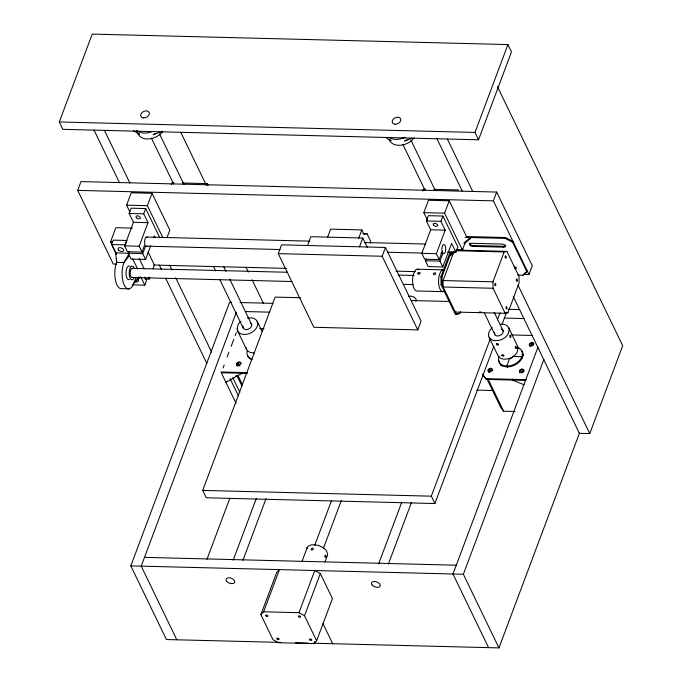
<?xml version="1.0" encoding="UTF-8"?>
<svg xmlns="http://www.w3.org/2000/svg" width="682" height="682" viewBox="0 0 682 682"><rect width="100%" height="100%" fill="white"/><g stroke="black" fill="none" stroke-linecap="round" stroke-linejoin="round"><path stroke-width="1.02" d="M59.3 121.967L92.232 34.1L507.919 44.569L511.474 51.934L478.542 139.801L62.863 129.333L59.3 121.967L474.987 132.436L478.542 139.801M116.486 264.105L113.289 264.019L77.697 190.38L80.987 181.591L496.667 192.06L532.267 265.707L528.976 274.488L523.665 274.36M116.503 254.045L110.569 241.778L115.838 227.711L132.47 228.138M111.618 244.523L113.272 240.132L126.988 240.482L125.335 244.872L111.618 244.523L116.375 254.36M129.793 211.778L126.596 205.163L131.242 192.776L152.026 193.304L169.827 230.124L166.971 237.745M147.483 237.438A4.586 1.935 -88.6 0 0 145.155 238.649A4.586 1.935 -88.6 0 0 144.942 244.233L142.001 252.084L127.449 251.718L124.61 245.852L133.442 222.298L129.162 213.466L131.14 208.189L145.692 208.556L159.75 237.643M128.924 251.274L128.182 253.244L131.021 259.109L145.573 259.475L150.722 245.733M142.001 252.084L139.162 246.219L147.985 222.664L143.714 213.833L145.692 208.556M162.904 237.788L147.38 205.691L152.026 193.304M145.573 259.475L142.734 253.61L145.675 245.75A4.586 1.935 -88.6 0 0 147.159 245.904M136.093 277.216L133.877 283.149A16.053 6.777 -88.6 0 1 124.277 285.144A16.053 6.777 -88.6 0 1 123.902 262.527L129.375 253.227M171.182 184.686L171.915 182.733L173.995 182.785M153.663 237.882L154.396 235.921L155.223 237.643M132.146 284.837L144.814 285.153L146.46 280.762L144.729 277.182M145.002 279.015L149.153 279.117L149.861 277.242M153.015 268.81L154.422 265.059L148.037 251.846M206.518 185.581L207.243 183.629L182.307 182.998M280.728 642.401L166.417 639.528L130.816 565.881L229.604 302.271L231.684 302.322M236.33 312.313L141.208 566.145L176.809 639.784M223.074 367.922L224.182 364.981M227.123 357.138L228.956 352.227M231.164 346.345L233.738 339.474M235.205 335.553L236.313 332.611M237.413 329.67L237.745 328.792M226.236 381.417L225.904 382.304L242.059 373.25L242.391 372.372M278.256 253.636L281.547 244.847L385.466 247.464L421.067 321.103L417.776 329.892L313.856 327.275L278.256 253.636L382.176 256.253L417.776 329.892M237.83 365.782A1.151 0.801 -25.8 0 0 239.229 364.486A1.151 0.801 -25.8 0 0 237.421 364.444A1.151 0.801 -25.8 0 0 237.83 365.782L238.487 364.026M493.887 346.089L434.886 503.538L206.262 497.775L202.699 490.409L275.144 297.096L300.668 297.736M307.531 245.503L310.822 236.714L362.781 238.018L367.402 247.583M206.978 559.283L229.749 498.516M327.531 237.413L330.625 229.143L361.801 229.928L363.941 234.352L367.018 233.713L370.582 241.07L370.616 243.15M233.15 560.254L256.262 498.585M358.706 238.197L361.801 229.928M359.491 246.807L362.781 238.018M242.894 560.399L266.006 498.721M382.176 256.253L385.466 247.464M260.882 614.644L276.687 572.471L279.424 569.623L263.619 611.805L260.882 614.644L272.988 639.682L278.571 642.734L313.899 643.62L316.636 640.782L332.441 598.608L320.335 573.571L314.76 570.519L298.955 612.692L263.619 611.805M422.67 191.02L423.403 189.067L425.483 189.119M427.469 220.201L423.812 212.648L428.458 200.261L449.242 200.781L467.042 237.609M426.139 258.759L425.398 260.729L428.236 266.594L442.78 266.96L439.95 261.087L442.891 253.235A4.586 1.935 -88.6 0 0 445.713 249.476A4.586 1.935 -88.6 0 0 443.385 244.65A4.586 1.935 -88.6 0 0 442.158 251.718L439.208 259.569L424.664 259.203L421.826 253.337L430.649 229.783L426.378 220.951L428.356 215.674L442.908 216.041L457.861 246.969L455.883 252.246L447.571 252.033M301.947 561.636L307.318 547.305M314.777 545.208L331.554 500.443M439.208 259.569L436.378 253.704L445.201 230.149L440.93 221.318L442.908 216.041M456.164 249.842L462.396 249.996L444.596 213.176L449.242 200.781M474.987 132.436L507.919 44.569M323.404 548.337L341.298 500.588M316.636 640.782L304.53 615.744L320.335 573.571M325.024 561.832L327.172 556.103A10.895 6.266 20.5 0 0 327.667 554.543L326.542 550.962A10.895 6.266 20.5 0 0 317.786 545.31L312.501 544.748A10.895 6.266 20.5 0 0 306.823 548.865M442.78 266.96L451.612 243.406L455.883 252.246M460.503 311.64L459.787 313.55L455.329 314.24L441.084 284.778L440.947 276.704L450.188 252.059M456.36 314.266L442.124 284.803L441.987 276.73L451.322 251.837M457.025 250.106L506.905 251.368L519.011 276.406L519.113 282.868L507.919 312.74L505.174 313.311L493.077 288.273L443.189 287.011L443.087 280.558L453.905 251.675M313.899 643.62L314.641 641.66M462.396 249.996L465.252 242.374M472.549 246.39L503.725 247.174A2.404 1.381 20.5 0 0 505.157 245.682A2.404 1.381 20.5 0 0 502.225 244.079L471.049 243.295A2.404 1.381 20.5 0 0 469.617 244.787A2.404 1.381 20.5 0 0 472.549 246.39L472.873 245.511L504.049 246.296A2.404 1.381 20.5 0 0 505.609 245.196M528.976 274.488L493.376 200.849L496.667 192.06M378.638 563.92L401.749 502.242M465.124 237.396L505.132 238.402L505.464 237.524L512.958 241.351L512.625 242.229L526.871 271.692L522.932 275.23L517.655 275.093M503.725 247.174L504.049 246.296M493.077 288.273L492.967 281.811L504.16 251.931L506.905 251.368M388.382 564.065L411.493 502.387M434.886 503.538L431.331 496.172L490.332 338.724M497.425 319.79L500.042 312.816M502.105 324.172L506.59 312.211M522.932 275.23L527.195 270.805L526.871 271.692M489.318 372.116L489.974 370.36M509.599 358.579L506.811 366.021L507.519 367.496M512.583 379.175L512.259 380.053L523.981 384.716M521.952 372.935L522.608 371.178M532.292 345.348L532.949 343.583M538.013 347.061L452.976 573.997L488.568 647.636M313.601 643.228L498.96 647.9L463.368 574.261L543.886 359.388M498.96 647.9L579.487 433.027M513.265 296.559L579.376 433.326L589.768 433.582L622.7 345.714L497.408 86.537M129.469 255.486L123.902 262.527L116.631 262.348L115.659 252.886L142.734 253.61M138.821 276.892L133.877 283.149L140.006 277.497M453.436 252.008L450.222 254.761L450.58 255.503L454.596 252.05M463.888 243.048L470.316 237.532L470.674 238.265L464.246 243.781M456.207 250.678L457.81 249.297M235.213 376.396L237.004 375.39M162.546 131.132L153.024 134.686A14.791 10.366 -25.8 0 0 155.649 133.442M403.088 138.071L404.989 137.363M412.133 138.173L404.511 141.021A14.791 10.366 -25.8 0 0 407.964 139.29M455.329 314.24L459.787 313.55M247.464 318.119L251.854 317.88A10.895 7.638 -25.8 0 1 253.201 331.461A10.895 7.638 -25.8 0 1 237.038 328.997L238.035 324.692A10.895 7.638 -25.8 0 1 240.806 321.341M433.795 189.332L458.739 189.954M77.697 190.38L493.376 200.849M126.596 205.163L147.38 205.691M423.812 212.648L444.596 213.176M129.162 213.466L143.714 213.833M426.378 220.951L440.93 221.318M133.442 222.298L147.985 222.664M430.649 229.783L445.201 230.149M362.867 233.602L367.018 233.713M466.599 236.552L505.464 237.524M146.852 237.038L309.654 241.138M364.981 242.528L425.628 244.054M110.569 241.778L112.649 241.829M456.403 250.729L504.16 251.931M440.811 253.184L442.891 253.235L442.158 251.718M147.005 246.176L280.012 249.527M387.478 252.229L422.593 253.116M124.61 245.852L139.162 246.219M421.826 253.337L436.378 253.704M425.398 260.729L439.95 261.087M417.537 269.211L443.522 269.867A10.895 4.604 -88.6 0 0 440.163 272.809L439.361 275.008A10.895 4.604 -88.6 0 0 439.634 288.205L440.529 290.003A10.895 4.604 -88.6 0 0 443.973 291.359M153.689 265.042L286.585 268.384M396.089 271.146L415.219 271.624M132.155 268.358L287.497 272.271M398.16 275.051L414.119 275.46M440.947 276.704L441.987 276.73M443.087 280.558L492.967 281.811M441.084 284.778L442.124 284.803M132.299 277.489L291.905 281.513M403.633 284.326L413.207 284.565M442.771 291.64L416.796 290.984A10.895 4.604 -88.6 0 1 413.377 274.352L415.193 270.498A10.895 4.604 -88.6 0 1 418.714 269.68M129.154 288.827L121.882 288.648A16.053 6.777 -88.6 0 1 115.446 280.08A16.053 6.777 -88.6 0 1 116.631 262.348L116.503 258.35M411.263 300.523L449.54 301.487M239.996 302.535L272.979 303.362M508.133 309.287L519.837 309.577M479.267 312.015L481.39 312.075M505.797 312.688L507.919 312.74M455.295 312.058L505.174 313.311M245.213 311.538L269.688 312.151M504.842 318.068L523.998 318.554M259.714 328.613L263.968 328.724M511.943 334.964L532.131 335.476M531.585 344.436L533.656 344.495A1.151 0.801 -25.8 0 1 531.951 345.28A1.151 0.801 -25.8 0 1 532.037 343.881A1.151 0.801 -25.8 0 1 533.682 344.052M237.123 364.879L239.203 364.93M488.61 371.213L490.69 371.264M521.244 372.031L522.284 372.057M220.942 371.988L247.498 372.662M482.37 374.137L485.916 378.663L526.282 379.678M247.259 373.378L221.275 372.73L235.998 403.173M482.728 374.878L486.275 379.397L525.762 380.394M476.599 390.104L493.623 390.53M486.948 378.928L500.801 407.589L503.64 411.203L515.072 411.493M202.699 490.409L431.331 496.172M144.499 557.356L456.267 565.207M130.816 565.881L463.368 574.261M295.579 642.776L308.298 643.1M254.343 352.841L251.777 352.747A10.895 7.638 -25.8 0 1 245.938 347.402M505.132 238.402L512.625 242.229M298.955 612.692L304.53 615.744M385.935 137.619L391.11 140.68A14.791 10.366 -25.8 0 1 389.618 139.503M136.468 130.381L138.19 131.404A14.791 10.366 -25.8 0 0 151.6 131.745M133.587 130.782L139.614 134.345A14.791 10.366 -25.8 0 1 137.517 132.478M447.366 139.017L472.797 191.616M518.107 285.349L589.768 433.582M436.974 138.753L462.405 191.361M508.627 327.633L517.527 346.038A10.895 7.638 -25.8 0 1 518.081 347.973L517.084 352.279A10.895 7.638 -25.8 0 1 505.831 359.175L503.265 359.082A10.895 7.638 -25.8 0 1 497.979 355.663L489.079 337.258M522.565 358.135L521.858 356.669L513.017 356.439A2.864 2.012 -25.8 0 1 508.951 358.485M410.931 140.1L435.44 190.79M494.152 312.245L503.401 331.375M462.243 248.436L463.172 250.345M402.874 144.388L425.074 190.295M484.246 312.714L494.885 334.709M487.937 378.723L503.64 411.203M485.916 378.663L486.275 379.397M207.243 183.629L208.138 185.47M180.815 132.41L205.785 184.055M246.006 267.259L248.316 272.041M252.016 279.697L263.576 303.601M257.14 321.299L262.033 331.426M159.443 133.766L183.952 184.455M223.713 266.705L226.023 271.487M229.723 279.134L251.914 325.041M151.387 138.054L173.586 183.961M213.347 266.21L215.657 270.993M219.817 279.603L243.397 328.374M237.592 330.923L246.492 349.337M237.839 375.253L242.451 384.81M236.842 375.458L241.922 385.969M232.733 377.555L239.859 392.286M230.022 378.484L238.47 395.978M104.431 130.381L129.861 182.981M169.622 265.23L171.932 270.012M175.632 277.668L211.693 352.262M94.039 130.117L119.469 182.725M159.23 264.974L161.54 269.748M165.7 278.358L206.851 363.48M322.978 623.629L332.688 643.714M139.111 258.35L144.132 268.734M148.241 277.233L149.153 279.117M132.598 258.666L137.576 268.972M140.773 276.798L144.814 285.153M162.751 131.609A14.791 10.366 -25.8 0 1 148.514 138.958A14.791 10.366 -25.8 0 1 137.687 133.024M404.852 137.287A14.791 10.366 -25.8 0 1 389.678 137.738M414.247 137.943A14.791 10.366 -25.8 0 1 400.002 145.292A14.791 10.366 -25.8 0 1 389.175 139.358M129.384 279.552A6.88 2.907 -88.6 0 1 125.991 272.544A6.88 2.907 -88.6 0 1 129.895 266.278M133.97 277.992A6.88 2.907 -88.6 0 1 129.87 277.574A6.88 2.907 -88.6 0 1 130.253 267.856A6.88 2.907 -88.6 0 1 134.345 268.273M132.683 277.233A4.586 1.935 -88.6 0 1 130.177 272.723A4.586 1.935 -88.6 0 1 133.016 268.768M137.483 279.219A2.984 1.714 20.5 0 1 137.986 281.683A2.984 1.714 20.5 0 1 134.345 281.427M364.589 242.792A4.586 1.935 -88.6 0 1 366.063 242.945M472.873 245.511A2.404 1.381 20.5 0 1 469.864 243.142M516.248 267.659A2.404 1.381 20.5 0 1 514.731 268.384M514.1 266.406A2.404 1.381 20.5 0 1 515.396 269.083M250.584 323.123A4.586 3.214 -25.8 0 1 248.299 329.21A4.586 3.214 -25.8 0 1 243.21 326.005M251.956 359.15A12.617 8.84 -25.8 0 1 247.14 350.974M251.914 359.849A12.728 8.926 -25.8 0 1 247.472 355.407M239.987 365.671A2.293 1.611 -25.8 0 1 239.45 365.936M237.37 365.884A2.293 1.611 -25.8 0 1 237.046 365.595M236.85 365.228A2.293 1.611 -25.8 0 1 238.512 362.841A2.293 1.611 -25.8 0 1 241.113 363.557M501.202 329.074A4.586 3.214 -25.8 0 1 502.719 333.157A4.586 3.214 -25.8 0 1 497.178 335.936A4.586 3.214 -25.8 0 1 494.697 332.339M492.293 327.675A10.895 7.638 -25.8 0 0 494.365 340.676L499.633 340.284A10.895 7.638 -25.8 0 0 508.184 333.865L509.181 329.559A10.895 7.638 -25.8 0 0 500.776 324.129M489.062 372.074A1.151 0.801 -25.8 0 1 488.917 370.769A1.151 0.801 -25.8 0 1 490.614 370.633A1.151 0.801 -25.8 0 1 489.881 372.005M521.312 372.662A1.151 0.801 -25.8 0 1 522.19 371.238A1.151 0.801 -25.8 0 1 523.316 372.082M523.094 354.563A12.617 8.84 -25.8 0 1 523.111 355.723M501.057 365.117A12.617 8.84 -25.8 0 1 500.324 364.256M517.399 347.274A12.617 8.84 -25.8 0 1 521.312 357.871A12.617 8.84 -25.8 0 1 507.527 366.046L506.087 366.004A12.617 8.84 -25.8 0 1 498.994 356.089M521.517 350.42A12.728 8.926 -25.8 0 1 513.384 365.705A12.728 8.926 -25.8 0 1 498.687 359.354M517.297 347.769A12.728 8.926 -25.8 0 1 519.71 348.809M523.137 353.992A12.728 8.926 -25.8 0 1 523.222 355.603M502.199 366.149A12.728 8.926 -25.8 0 1 500.392 364.546M521.875 351.162A12.728 8.926 -25.8 0 1 522.685 352.492M529.863 346.183A2.293 1.611 -25.8 0 1 530.792 343.694A2.293 1.611 -25.8 0 1 533.733 343.771M488.534 371.929A2.293 1.611 -25.8 0 1 490.281 369.081A2.293 1.611 -25.8 0 1 492.549 370.778M519.923 372.722A2.293 1.611 -25.8 0 1 521.67 369.874A2.293 1.611 -25.8 0 1 523.929 371.571M408.603 296.474A4.586 2.634 20.5 0 1 414.349 297.369A4.586 2.634 20.5 0 1 415.867 301.231M307.053 561.576A1.151 0.801 -26.5 0 1 308.094 561.593M417.947 273.32L417.904 273.559A1.151 0.81 -26.3 0 0 419.413 274.045A1.151 0.81 -26.3 0 0 419.72 272.553A1.151 0.81 -26.3 0 0 417.947 273.32M510.042 335.689L509.966 335.945A1.151 0.494 -88 0 0 510.366 337.573A1.151 0.494 -88 0 0 510.861 335.936A1.151 0.494 -88 0 0 510.042 335.689M312.509 548.285L312.228 548.311A1.151 0.801 -26.5 0 0 311.18 549.718A1.151 0.801 -26.5 0 0 312.987 549.547A1.151 0.801 -26.5 0 0 312.509 548.285M497.11 343.668L496.854 343.677A1.151 0.656 21.2 0 0 496.905 344.845A1.151 0.656 21.2 0 0 498.559 344.742A1.151 0.656 21.2 0 0 497.11 343.668M325.689 555.421L325.587 555.259A1.151 0.494 -89 0 0 324.871 556.307A1.151 0.494 -89 0 0 325.561 557.339A1.151 0.494 -89 0 0 325.689 555.421M118.463 249.987A2.984 1.714 20.5 0 0 123.391 250.959A2.984 1.714 20.5 0 0 120.637 247.728A2.984 1.714 20.5 0 0 118.463 249.987M136.4 217.66A2.293 1.321 20.5 0 0 140.194 218.411A2.293 1.321 20.5 0 0 138.071 215.921A2.293 1.321 20.5 0 0 136.4 217.66M433.607 225.145A2.293 1.321 20.5 0 0 437.409 225.895A2.293 1.321 20.5 0 0 435.287 223.406A2.293 1.321 20.5 0 0 433.607 225.145M517.161 280.839A1.151 0.486 -88.6 0 0 516.905 278.972A1.151 0.486 -88.6 0 0 516.334 280.498A1.151 0.486 -88.6 0 0 517.161 280.839M506.82 308.435A1.151 0.486 -88.6 0 0 506.564 306.568A1.151 0.486 -88.6 0 0 506.001 308.085A1.151 0.486 -88.6 0 0 506.82 308.435M495.635 285.306A1.151 0.486 -88.6 0 0 495.388 283.439A1.151 0.486 -88.6 0 0 494.817 284.965A1.151 0.486 -88.6 0 0 495.635 285.306M505.976 257.719A1.151 0.486 -88.6 0 0 505.729 255.852A1.151 0.486 -88.6 0 0 505.157 257.37A1.151 0.486 -88.6 0 0 505.976 257.719M434.272 274.59A1.151 0.81 -26.3 0 0 435.653 273.277A1.151 0.81 -26.3 0 0 433.854 273.235A1.151 0.81 -26.3 0 0 434.272 274.59M143.697 117.909A4.586 3.214 -25.8 0 0 149.273 112.726A4.586 3.214 -25.8 0 0 142.078 112.547A4.586 3.214 -25.8 0 0 143.697 117.909M237.967 365.416A2.293 1.611 -25.8 0 0 240.755 362.824A2.293 1.611 -25.8 0 0 237.157 362.73A2.293 1.611 -25.8 0 0 237.967 365.416M395.185 124.243A4.586 3.214 -25.8 0 0 400.76 119.06A4.586 3.214 -25.8 0 0 393.565 118.881A4.586 3.214 -25.8 0 0 395.185 124.243M501.952 355.603A1.151 0.656 21.2 0 0 503.845 355.995A1.151 0.656 21.2 0 0 502.779 354.742A1.151 0.656 21.2 0 0 501.952 355.603M516.112 348.17A1.151 0.494 -88 0 0 515.873 346.303A1.151 0.494 -88 0 0 515.285 347.829A1.151 0.494 -88 0 0 516.112 348.17M489.454 371.741A2.293 1.611 -25.8 0 0 492.242 369.158A2.293 1.611 -25.8 0 0 488.644 369.064A2.293 1.611 -25.8 0 0 489.454 371.741M520.843 372.534A2.293 1.611 -25.8 0 0 523.631 369.942A2.293 1.611 -25.8 0 0 520.025 369.857A2.293 1.611 -25.8 0 0 520.843 372.534M530.784 345.996A2.293 1.611 -25.8 0 0 533.571 343.404A2.293 1.611 -25.8 0 0 529.974 343.319A2.293 1.611 -25.8 0 0 530.784 345.996M226.731 581.379A4.586 2.634 20.5 0 0 234.327 582.88A4.586 2.634 20.5 0 0 230.081 577.901A4.586 2.634 20.5 0 0 226.731 581.379M372.219 585.045A4.586 2.634 20.5 0 0 379.814 586.546A4.586 2.634 20.5 0 0 375.569 581.567A4.586 2.634 20.5 0 0 372.219 585.045M265.946 615.906A1.151 0.656 20.5 0 0 267.838 616.281A1.151 0.656 20.5 0 0 266.781 615.036A1.151 0.656 20.5 0 0 265.946 615.906M298.571 616.733A1.151 0.656 20.5 0 0 300.472 617.099A1.151 0.656 20.5 0 0 299.415 615.863A1.151 0.656 20.5 0 0 298.571 616.733M309.756 639.852A1.151 0.656 20.5 0 0 311.648 640.228A1.151 0.656 20.5 0 0 310.591 638.983A1.151 0.656 20.5 0 0 309.756 639.852M277.122 639.034A1.151 0.656 20.5 0 0 279.023 639.401A1.151 0.656 20.5 0 0 277.958 638.164A1.151 0.656 20.5 0 0 277.122 639.034"/></g></svg>
